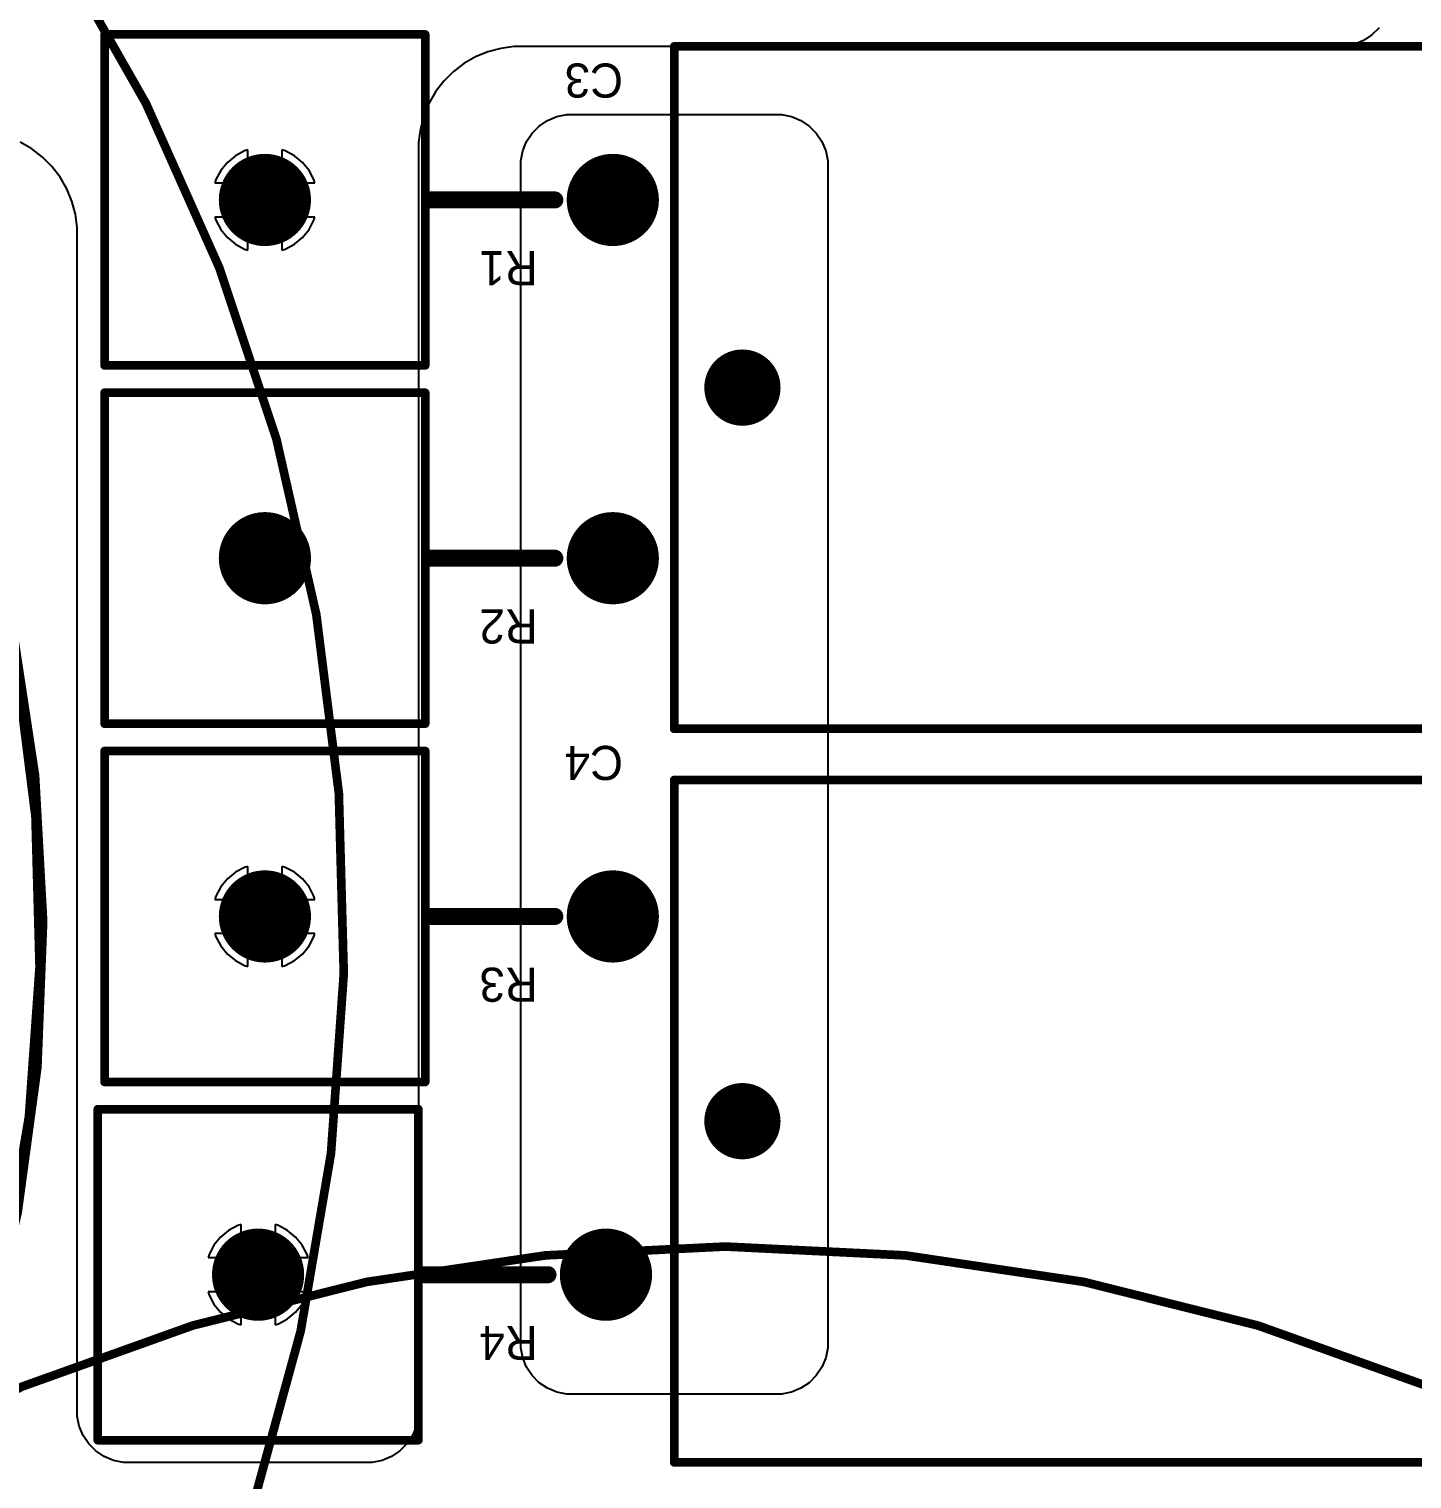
# Model space of a CAD drawing. Header units: millimetres. Extents: x -4 to 213, y -4 to 210.
# Drawn here: x 115.98 to 156.53, y 118.91 to 161.41 of the extents above; entities that cross this region are included whole.
import ezdxf

# ---------------------------------------------------------------- set-up
doc = ezdxf.new("R2010")
doc.units = ezdxf.units.MM
for name, color, linetype in [('BottomLayer', 5, 'Continuous'), ('BottomSolder', 6, 'Continuous'), ('Mechanical13', 56, 'Continuous'), ('Mechanical15', 56, 'Continuous'), ('MultiLayer', 9, 'Continuous'), ('PadHoleLayer', 156, 'Continuous'), ('TopLayer', 1, 'Continuous'), ('TopOverlay', 2, 'Continuous'), ('TopSolder', 216, 'Continuous')]:
    doc.layers.add(name, color=color, linetype=linetype)

# ---------------------------------------------------------------- blocks, each defined once
blk = doc.blocks.new('DROSS__900_450_UH__R100230_041_000_33')
at = {"layer": 'Mechanical15', "const_width": 0.254}
blk.add_lwpolyline([(53.82509427999999, 0, 1), (-53.82509427999999, 0, 1)], format="xyb", close=True, dxfattribs=at)
blk = doc.blocks.new('PRW_5W_VERTICAL_34')
at = {"layer": 'BottomLayer', "const_width": 1.25000004}
for points in [[(-0.62500002, 0, 1), (0.62500002, 0, 1)], [(9.5749999, 0, 1), (10.82499994, 0, 1)]]:
    blk.add_lwpolyline(points, format="xyb", close=True, dxfattribs=at)
at = {"layer": 'BottomSolder', "const_width": 1.35160004}
for points in [[(-0.67580002, 0, 1), (0.67580002, 0, 1)], [(9.5241999, 0, 1), (10.87579994, 0, 1)]]:
    blk.add_lwpolyline(points, format="xyb", close=True, dxfattribs=at)
at = {"layer": 'MultiLayer', "const_width": 1.25000004}
for points in [[(-0.62500002, 0, 1), (0.62500002, 0, 1)], [(9.5749999, 0, 1), (10.82499994, 0, 1)]]:
    blk.add_lwpolyline(points, format="xyb", close=True, dxfattribs=at)
at = {"layer": 'PadHoleLayer', "const_width": 0.5999987999999999}
for points in [[(-0.2999994, 0, 1), (0.2999994, 0, 1)], [(9.900000519999999, 0, 1), (10.49999932, 0, 1)]]:
    blk.add_lwpolyline(points, format="xyb", close=True, dxfattribs=at)
at = {"layer": 'TopLayer', "const_width": 1.25000004}
for points in [[(-0.62500002, 0, 1), (0.62500002, 0, 1)], [(9.5749999, 0, 1), (10.82499994, 0, 1)]]:
    blk.add_lwpolyline(points, format="xyb", close=True, dxfattribs=at)
at = {"layer": 'TopOverlay'}
for points, const_width in [([(-4.70000076, 4.85000046), (4.70000076, 4.85000046)], 0.254), ([(-4.70000076, -4.85000046), (-4.70000076, 4.85000046)], 0.254), ([(4.70000076, -4.85000046), (4.70000076, 4.85000046)], 0.254), ([(4.87515154, 0), (8.500000779999999, 0)], 0.499999), ([(-4.70000076, -4.85000046), (4.70000076, -4.85000046)], 0.254)]:
    blk.add_lwpolyline(points, dxfattribs=dict(at, const_width=const_width))
for points, const_width in [([(-4.763500759999999, 4.85000046, 1), (-4.63650076, 4.85000046, 1)], 0.127), ([(-4.763500759999999, 4.85000046, 1), (-4.63650076, 4.85000046, 1)], 0.127), ([(4.63650076, 4.85000046, 1), (4.763500759999999, 4.85000046, 1)], 0.127), ([(4.63650076, 4.85000046, 1), (4.763500759999999, 4.85000046, 1)], 0.127), ([(4.75015306, 0, 1), (5.00015002, 0, 1)], 0.2499995), ([(8.3750023, 0, 1), (8.62499926, 0, 1)], 0.2499995), ([(-4.763500759999999, -4.85000046, 1), (-4.63650076, -4.85000046, 1)], 0.127), ([(-4.763500759999999, -4.85000046, 1), (-4.63650076, -4.85000046, 1)], 0.127), ([(4.63650076, -4.85000046, 1), (4.763500759999999, -4.85000046, 1)], 0.127), ([(4.63650076, -4.85000046, 1), (4.763500759999999, -4.85000046, 1)], 0.127)]:
    blk.add_lwpolyline(points, format="xyb", close=True, dxfattribs=dict(at, const_width=const_width))
at = {"layer": 'TopSolder', "const_width": 1.35160004}
for points in [[(-0.67580002, 0, 1), (0.67580002, 0, 1)], [(9.5241999, 0, 1), (10.87579994, 0, 1)]]:
    blk.add_lwpolyline(points, format="xyb", close=True, dxfattribs=at)
blk = doc.blocks.new('PRW_5W_VERTICAL_35')
at = {"layer": 'BottomLayer', "const_width": 1.25000004}
for points in [[(-0.62500002, 0, 1), (0.62500002, 0, 1)], [(9.5749999, 0, 1), (10.82499994, 0, 1)]]:
    blk.add_lwpolyline(points, format="xyb", close=True, dxfattribs=at)
at = {"layer": 'BottomSolder', "const_width": 1.35160004}
for points in [[(-0.67580002, 0, 1), (0.67580002, 0, 1)], [(9.5241999, 0, 1), (10.87579994, 0, 1)]]:
    blk.add_lwpolyline(points, format="xyb", close=True, dxfattribs=at)
at = {"layer": 'MultiLayer', "const_width": 1.25000004}
for points in [[(-0.62500002, 0, 1), (0.62500002, 0, 1)], [(9.5749999, 0, 1), (10.82499994, 0, 1)]]:
    blk.add_lwpolyline(points, format="xyb", close=True, dxfattribs=at)
at = {"layer": 'PadHoleLayer', "const_width": 0.5999987999999999}
for points in [[(-0.2999994, 0, 1), (0.2999994, 0, 1)], [(9.900000519999999, 0, 1), (10.49999932, 0, 1)]]:
    blk.add_lwpolyline(points, format="xyb", close=True, dxfattribs=at)
at = {"layer": 'TopLayer', "const_width": 1.25000004}
for points in [[(-0.62500002, 0, 1), (0.62500002, 0, 1)], [(9.5749999, 0, 1), (10.82499994, 0, 1)]]:
    blk.add_lwpolyline(points, format="xyb", close=True, dxfattribs=at)
at = {"layer": 'TopOverlay'}
for points, const_width in [([(-4.70000076, 4.85000046), (4.70000076, 4.85000046)], 0.254), ([(-4.70000076, -4.85000046), (-4.70000076, 4.85000046)], 0.254), ([(4.70000076, -4.85000046), (4.70000076, 4.85000046)], 0.254), ([(4.87515154, 0), (8.500000779999999, 0)], 0.499999), ([(-4.70000076, -4.85000046), (4.70000076, -4.85000046)], 0.254)]:
    blk.add_lwpolyline(points, dxfattribs=dict(at, const_width=const_width))
for points, const_width in [([(-4.763500759999999, 4.85000046, 1), (-4.63650076, 4.85000046, 1)], 0.127), ([(-4.763500759999999, 4.85000046, 1), (-4.63650076, 4.85000046, 1)], 0.127), ([(4.63650076, 4.85000046, 1), (4.763500759999999, 4.85000046, 1)], 0.127), ([(4.63650076, 4.85000046, 1), (4.763500759999999, 4.85000046, 1)], 0.127), ([(4.75015306, 0, 1), (5.00015002, 0, 1)], 0.2499995), ([(8.3750023, 0, 1), (8.62499926, 0, 1)], 0.2499995), ([(-4.763500759999999, -4.85000046, 1), (-4.63650076, -4.85000046, 1)], 0.127), ([(-4.763500759999999, -4.85000046, 1), (-4.63650076, -4.85000046, 1)], 0.127), ([(4.63650076, -4.85000046, 1), (4.763500759999999, -4.85000046, 1)], 0.127), ([(4.63650076, -4.85000046, 1), (4.763500759999999, -4.85000046, 1)], 0.127)]:
    blk.add_lwpolyline(points, format="xyb", close=True, dxfattribs=dict(at, const_width=const_width))
at = {"layer": 'TopSolder', "const_width": 1.35160004}
for points in [[(-0.67580002, 0, 1), (0.67580002, 0, 1)], [(9.5241999, 0, 1), (10.87579994, 0, 1)]]:
    blk.add_lwpolyline(points, format="xyb", close=True, dxfattribs=at)
blk = doc.blocks.new('MKP_W20_H39_5_L41_5_LS37_5_39')
at = {"layer": 'BottomLayer', "const_width": 1.016}
blk.add_lwpolyline([(-0.508, 0, 1), (0.508, 0, 1)], format="xyb", close=True, dxfattribs=at)
at = {"layer": 'BottomSolder', "const_width": 1.1176}
blk.add_lwpolyline([(-0.5588, 0, 1), (0.5588, 0, 1)], format="xyb", close=True, dxfattribs=at)
at = {"layer": 'Mechanical13', "const_width": 0.254}
for points in [[(-2.00000108, 0.5014010799999999), (-2.00000108, 10.00000032)], [(-2.00000108, 10.00000032), (39.49999974, 10.00000032)], [(-2.00000108, -10.00000032), (-2.00000108, 0.5014010799999999)], [(-2.00000108, -10.00000032), (39.49999974, -10.00000032)]]:
    blk.add_lwpolyline(points, dxfattribs=at)
at = {"layer": 'Mechanical13', "const_width": 0.127}
for points in [[(-2.06350108, 10.00000032, 1), (-1.93650108, 10.00000032, 1)], [(-2.06350108, 10.00000032, 1), (-1.93650108, 10.00000032, 1)], [(-2.06350108, 0.5014010799999999, 1), (-1.93650108, 0.5014010799999999, 1)], [(-2.06350108, 0.5014010799999999, 1), (-1.93650108, 0.5014010799999999, 1)], [(-2.06350108, -10.00000032, 1), (-1.93650108, -10.00000032, 1)], [(-2.06350108, -10.00000032, 1), (-1.93650108, -10.00000032, 1)]]:
    blk.add_lwpolyline(points, format="xyb", close=True, dxfattribs=at)
at = {"layer": 'MultiLayer', "const_width": 1.016}
blk.add_lwpolyline([(-0.508, 0, 1), (0.508, 0, 1)], format="xyb", close=True, dxfattribs=at)
at = {"layer": 'PadHoleLayer', "const_width": 0.6499986999999999}
blk.add_lwpolyline([(-0.32500062, 0, 1), (0.32500062, 0, 1)], format="xyb", close=True, dxfattribs=at)
at = {"layer": 'TopLayer', "const_width": 1.016}
blk.add_lwpolyline([(-0.508, 0, 1), (0.508, 0, 1)], format="xyb", close=True, dxfattribs=at)
at = {"layer": 'TopOverlay', "const_width": 0.254}
for points in [[(-2.00000108, -0.5014010799999999), (-2.00000108, 10.00000032)], [(-2.00000108, 10.00000032), (39.49999974, 10.00000032)], [(-2.00000108, -10.00000032), (-2.00000108, -0.5014010799999999)], [(-2.00000108, -10.00000032), (39.49999974, -10.00000032)]]:
    blk.add_lwpolyline(points, dxfattribs=at)
at = {"layer": 'TopOverlay', "const_width": 0.127}
for points in [[(-2.06350108, 10.00000032, 1), (-1.93650108, 10.00000032, 1)], [(-2.06350108, 10.00000032, 1), (-1.93650108, 10.00000032, 1)], [(-2.06350108, -0.5014010799999999, 1), (-1.93650108, -0.5014010799999999, 1)], [(-2.06350108, -0.5014010799999999, 1), (-1.93650108, -0.5014010799999999, 1)], [(-2.06350108, -10.00000032, 1), (-1.93650108, -10.00000032, 1)], [(-2.06350108, -10.00000032, 1), (-1.93650108, -10.00000032, 1)]]:
    blk.add_lwpolyline(points, format="xyb", close=True, dxfattribs=at)
at = {"layer": 'TopSolder', "const_width": 1.1176}
blk.add_lwpolyline([(-0.5588, 0, 1), (0.5588, 0, 1)], format="xyb", close=True, dxfattribs=at)
blk = doc.blocks.new('MKP_W20_H39_5_L41_5_LS37_5_40')
at = {"layer": 'BottomLayer', "const_width": 1.016}
blk.add_lwpolyline([(36.9920012, 0, 1), (38.0080012, 0, 1)], format="xyb", close=True, dxfattribs=at)
at = {"layer": 'BottomSolder', "const_width": 1.1176}
blk.add_lwpolyline([(36.94120119999999, 0, 1), (38.0588012, 0, 1)], format="xyb", close=True, dxfattribs=at)
at = {"layer": 'Mechanical13', "const_width": 0.254}
for points in [[(39.49999974, 10.00000032), (-2.00000108, 10.00000032)], [(39.49999974, 10.00000032), (39.49999974, -10.00000032)], [(39.49999974, -10.00000032), (-2.00000108, -10.00000032)]]:
    blk.add_lwpolyline(points, dxfattribs=at)
at = {"layer": 'Mechanical13', "const_width": 0.127}
for points in [[(39.43649974, 10.00000032, 1), (39.56349974, 10.00000032, 1)], [(39.43649974, 10.00000032, 1), (39.56349974, 10.00000032, 1)], [(39.43649974, -10.00000032, 1), (39.56349974, -10.00000032, 1)], [(39.43649974, -10.00000032, 1), (39.56349974, -10.00000032, 1)]]:
    blk.add_lwpolyline(points, format="xyb", close=True, dxfattribs=at)
at = {"layer": 'MultiLayer', "const_width": 1.016}
blk.add_lwpolyline([(36.9920012, 0, 1), (38.0080012, 0, 1)], format="xyb", close=True, dxfattribs=at)
at = {"layer": 'PadHoleLayer', "const_width": 0.6499986999999999}
blk.add_lwpolyline([(37.17500058, 0, 1), (37.82500182, 0, 1)], format="xyb", close=True, dxfattribs=at)
at = {"layer": 'TopLayer', "const_width": 1.016}
blk.add_lwpolyline([(36.9920012, 0, 1), (38.0080012, 0, 1)], format="xyb", close=True, dxfattribs=at)
at = {"layer": 'TopOverlay', "const_width": 0.254}
for points in [[(39.49999974, 10.00000032), (-2.00000108, 10.00000032)], [(39.49999974, 10.00000032), (39.49999974, -10.00000032)], [(39.49999974, -10.00000032), (-2.00000108, -10.00000032)]]:
    blk.add_lwpolyline(points, dxfattribs=at)
at = {"layer": 'TopOverlay', "const_width": 0.127}
for points in [[(39.43649974, 10.00000032, 1), (39.56349974, 10.00000032, 1)], [(39.43649974, 10.00000032, 1), (39.56349974, 10.00000032, 1)], [(39.43649974, -10.00000032, 1), (39.56349974, -10.00000032, 1)], [(39.43649974, -10.00000032, 1), (39.56349974, -10.00000032, 1)]]:
    blk.add_lwpolyline(points, format="xyb", close=True, dxfattribs=at)
at = {"layer": 'TopSolder', "const_width": 1.1176}
blk.add_lwpolyline([(36.94120119999999, 0, 1), (38.0588012, 0, 1)], format="xyb", close=True, dxfattribs=at)
blk = doc.blocks.new('PRW_5W_VERTICAL_42')
at = {"layer": 'BottomLayer', "const_width": 1.25000004}
for points in [[(-0.62500002, 0, 1), (0.62500002, 0, 1)], [(9.5749999, 0, 1), (10.82499994, 0, 1)]]:
    blk.add_lwpolyline(points, format="xyb", close=True, dxfattribs=at)
at = {"layer": 'BottomSolder', "const_width": 1.35160004}
for points in [[(-0.67580002, 0, 1), (0.67580002, 0, 1)], [(9.5241999, 0, 1), (10.87579994, 0, 1)]]:
    blk.add_lwpolyline(points, format="xyb", close=True, dxfattribs=at)
at = {"layer": 'MultiLayer', "const_width": 1.25000004}
for points in [[(-0.62500002, 0, 1), (0.62500002, 0, 1)], [(9.5749999, 0, 1), (10.82499994, 0, 1)]]:
    blk.add_lwpolyline(points, format="xyb", close=True, dxfattribs=at)
at = {"layer": 'PadHoleLayer', "const_width": 0.5999987999999999}
for points in [[(-0.2999994, 0, 1), (0.2999994, 0, 1)], [(9.900000519999999, 0, 1), (10.49999932, 0, 1)]]:
    blk.add_lwpolyline(points, format="xyb", close=True, dxfattribs=at)
at = {"layer": 'TopLayer', "const_width": 1.25000004}
for points in [[(-0.62500002, 0, 1), (0.62500002, 0, 1)], [(9.5749999, 0, 1), (10.82499994, 0, 1)]]:
    blk.add_lwpolyline(points, format="xyb", close=True, dxfattribs=at)
at = {"layer": 'TopOverlay'}
for points, const_width in [([(-4.70000076, 4.85000046), (4.70000076, 4.85000046)], 0.254), ([(-4.70000076, -4.85000046), (-4.70000076, 4.85000046)], 0.254), ([(4.70000076, -4.85000046), (4.70000076, 4.85000046)], 0.254), ([(4.87515154, 0), (8.500000779999999, 0)], 0.499999), ([(-4.70000076, -4.85000046), (4.70000076, -4.85000046)], 0.254)]:
    blk.add_lwpolyline(points, dxfattribs=dict(at, const_width=const_width))
for points, const_width in [([(-4.763500759999999, 4.85000046, 1), (-4.63650076, 4.85000046, 1)], 0.127), ([(-4.763500759999999, 4.85000046, 1), (-4.63650076, 4.85000046, 1)], 0.127), ([(4.63650076, 4.85000046, 1), (4.763500759999999, 4.85000046, 1)], 0.127), ([(4.63650076, 4.85000046, 1), (4.763500759999999, 4.85000046, 1)], 0.127), ([(4.75015306, 0, 1), (5.00015002, 0, 1)], 0.2499995), ([(8.3750023, 0, 1), (8.62499926, 0, 1)], 0.2499995), ([(-4.763500759999999, -4.85000046, 1), (-4.63650076, -4.85000046, 1)], 0.127), ([(-4.763500759999999, -4.85000046, 1), (-4.63650076, -4.85000046, 1)], 0.127), ([(4.63650076, -4.85000046, 1), (4.763500759999999, -4.85000046, 1)], 0.127), ([(4.63650076, -4.85000046, 1), (4.763500759999999, -4.85000046, 1)], 0.127)]:
    blk.add_lwpolyline(points, format="xyb", close=True, dxfattribs=dict(at, const_width=const_width))
at = {"layer": 'TopSolder', "const_width": 1.35160004}
for points in [[(-0.67580002, 0, 1), (0.67580002, 0, 1)], [(9.5241999, 0, 1), (10.87579994, 0, 1)]]:
    blk.add_lwpolyline(points, format="xyb", close=True, dxfattribs=at)
blk = doc.blocks.new('PRW_5W_VERTICAL_43')
at = {"layer": 'BottomLayer', "const_width": 1.25000004}
for points in [[(-0.62500002, 0, 1), (0.62500002, 0, 1)], [(9.5749999, 0, 1), (10.82499994, 0, 1)]]:
    blk.add_lwpolyline(points, format="xyb", close=True, dxfattribs=at)
at = {"layer": 'BottomSolder', "const_width": 1.35160004}
for points in [[(-0.67580002, 0, 1), (0.67580002, 0, 1)], [(9.5241999, 0, 1), (10.87579994, 0, 1)]]:
    blk.add_lwpolyline(points, format="xyb", close=True, dxfattribs=at)
at = {"layer": 'MultiLayer', "const_width": 1.25000004}
for points in [[(-0.62500002, 0, 1), (0.62500002, 0, 1)], [(9.5749999, 0, 1), (10.82499994, 0, 1)]]:
    blk.add_lwpolyline(points, format="xyb", close=True, dxfattribs=at)
at = {"layer": 'PadHoleLayer', "const_width": 0.5999987999999999}
for points in [[(-0.2999994, 0, 1), (0.2999994, 0, 1)], [(9.900000519999999, 0, 1), (10.49999932, 0, 1)]]:
    blk.add_lwpolyline(points, format="xyb", close=True, dxfattribs=at)
at = {"layer": 'TopLayer', "const_width": 1.25000004}
for points in [[(-0.62500002, 0, 1), (0.62500002, 0, 1)], [(9.5749999, 0, 1), (10.82499994, 0, 1)]]:
    blk.add_lwpolyline(points, format="xyb", close=True, dxfattribs=at)
at = {"layer": 'TopOverlay'}
for points, const_width in [([(-4.70000076, 4.85000046), (4.70000076, 4.85000046)], 0.254), ([(-4.70000076, -4.85000046), (-4.70000076, 4.85000046)], 0.254), ([(4.70000076, -4.85000046), (4.70000076, 4.85000046)], 0.254), ([(4.87515154, 0), (8.500000779999999, 0)], 0.499999), ([(-4.70000076, -4.85000046), (4.70000076, -4.85000046)], 0.254)]:
    blk.add_lwpolyline(points, dxfattribs=dict(at, const_width=const_width))
for points, const_width in [([(-4.763500759999999, 4.85000046, 1), (-4.63650076, 4.85000046, 1)], 0.127), ([(-4.763500759999999, 4.85000046, 1), (-4.63650076, 4.85000046, 1)], 0.127), ([(4.63650076, 4.85000046, 1), (4.763500759999999, 4.85000046, 1)], 0.127), ([(4.63650076, 4.85000046, 1), (4.763500759999999, 4.85000046, 1)], 0.127), ([(4.75015306, 0, 1), (5.00015002, 0, 1)], 0.2499995), ([(8.3750023, 0, 1), (8.62499926, 0, 1)], 0.2499995), ([(-4.763500759999999, -4.85000046, 1), (-4.63650076, -4.85000046, 1)], 0.127), ([(-4.763500759999999, -4.85000046, 1), (-4.63650076, -4.85000046, 1)], 0.127), ([(4.63650076, -4.85000046, 1), (4.763500759999999, -4.85000046, 1)], 0.127), ([(4.63650076, -4.85000046, 1), (4.763500759999999, -4.85000046, 1)], 0.127)]:
    blk.add_lwpolyline(points, format="xyb", close=True, dxfattribs=dict(at, const_width=const_width))
at = {"layer": 'TopSolder', "const_width": 1.35160004}
for points in [[(-0.67580002, 0, 1), (0.67580002, 0, 1)], [(9.5241999, 0, 1), (10.87579994, 0, 1)]]:
    blk.add_lwpolyline(points, format="xyb", close=True, dxfattribs=at)
blk = doc.blocks.new('DROSS__900_450_UH__R100230_041_000_48')
at = {"layer": 'Mechanical13', "const_width": 0.254}
blk.add_lwpolyline([(44.90400722, 0, 1), (-44.90400722, 0, 1)], format="xyb", close=True, dxfattribs=at)
at = {"layer": 'Mechanical15', "const_width": 0.254}
blk.add_lwpolyline([(53.82509427999999, 0, 1), (-53.82509427999999, 0, 1)], format="xyb", close=True, dxfattribs=at)
at = {"layer": 'TopOverlay', "const_width": 0.254}
blk.add_lwpolyline([(44.99999889999999, 0, 1), (-44.99999889999999, 0, 1)], format="xyb", close=True, dxfattribs=at)

msp = doc.modelspace()

# ---------------------------------------------------------------- linework, layer by layer
at = {"layer": 'BottomLayer'}
for p, q in [((155.11049496, 161.07071164), (154.83752116, 160.95764354)), ((155.35616376, 161.23486168), (155.11049496, 161.07071164)), ((155.56508638, 161.4437843), (155.35616376, 161.23486168)), ((129.43567204, 160.74077326), (129.07312768, 160.59060338)), ((129.81471624, 160.84234024), (129.43567204, 160.74077326)), ((130.20377566, 160.89356188), (129.81471624, 160.84234024)), ((130.39998558, 160.89998554), (130.20377566, 160.89356188)), ((130.40000082, 160.90000332), (130.39998558, 160.89998554)), ((148.8999943, 160.89999824), (130.40000082, 160.90000332)), ((154.40000108, 160.90000332), (148.8999943, 160.89999824)), ((154.5477351, 160.90000078), (154.40000108, 160.90000332)), ((154.83752116, 160.95764354), (154.5477351, 160.90000078)), ((128.73328584, 160.39439346), (128.42196058, 160.15550392)), ((129.07312768, 160.59060338), (128.73328584, 160.39439346)), ((128.14448082, 159.87802416), (127.90559128, 159.5666989)), ((128.42196058, 160.15550392), (128.14448082, 159.87802416)), ((127.90559128, 159.5666989), (127.7093839, 159.22685706)), ((127.7093839, 159.22685706), (127.55921148, 158.8643127)), ((127.55921148, 158.8643127), (127.4576445, 158.4852685)), ((130.73486426, 158.35618824), (130.9437945, 158.56512102)), ((130.9437945, 158.56512102), (131.18947346, 158.72927868)), ((131.18947346, 158.72927868), (131.46245742, 158.84234932)), ((131.46245742, 158.84234932), (131.75225618, 158.89998954)), ((131.75225618, 158.89998954), (131.89999274, 158.899987)), ((131.89999274, 158.899987), (137.89998074, 158.89999716)), ((137.89998074, 158.89999716), (137.8999909, 158.89997938)), ((137.8999909, 158.89997938), (137.89999344, 158.89998192)), ((137.89999344, 158.89998192), (138.04772746, 158.89998446)), ((138.04772746, 158.89998446), (138.33752368, 158.84233916)), ((138.33752368, 158.84233916), (138.6105051, 158.72926598)), ((138.6105051, 158.72926598), (138.85618406, 158.56511086)), ((138.85618406, 158.56511086), (139.0651143, 158.35618062)), ((127.40642286, 158.09620908), (127.3999992, 157.89999916)), ((127.4576445, 158.4852685), (127.40642286, 158.09620908)), ((130.45764104, 157.83752278), (130.57070914, 158.11050928)), ((130.57070914, 158.11050928), (130.73486426, 158.35618824)), ((139.0651143, 158.35618062), (139.22927196, 158.11050166)), ((139.22927196, 158.11050166), (139.34234514, 157.83752024)), ((116.06670716, 157.894401), (115.72686278, 158.09061092)), ((116.37803242, 157.65551146), (116.06670716, 157.894401)), ((127.3999992, 157.89999916), (127.39999412, 120.89999442)), ((130.40000082, 157.54772656), (130.45764104, 157.83752278)), ((139.34234514, 157.83752024), (139.3999879, 157.54772402)), ((116.65551218, 157.37802916), (116.37803242, 157.65551146)), ((116.89439918, 157.06670136), (116.65551218, 157.37802916)), ((130.39999574, 122.89998788), (130.40000336, 157.39998492)), ((130.4000059, 157.39999508), (130.40000082, 157.54772656)), ((130.40000336, 157.39998492), (130.40000844, 157.39998746)), ((130.40000844, 157.39998746), (130.4000059, 157.39999508)), ((139.3999879, 157.54772402), (139.3999879, 157.39998746)), ((139.3999879, 157.39998746), (139.4000006, 122.90000058)), ((117.09060656, 156.72685698), (116.89439918, 157.06670136)), ((117.24077644, 156.36430754), (117.09060656, 156.72685698)), ((117.34233834, 155.9852608), (117.24077644, 156.36430754)), ((117.3935549, 155.59619884), (117.34233834, 155.9852608)), ((117.39997602, 155.40001686), (117.3935549, 155.59619884)), ((117.40000142, 155.40000162), (117.39997602, 155.40001686)), ((117.39999126, 120.90000458), (117.39999888, 155.39999908)), ((117.39999888, 155.39999908), (117.40000142, 155.40000162)), ((130.3999932, 122.75225386), (130.39999574, 122.89998788)), ((139.4000006, 122.90000058), (139.39999552, 122.8999955)), ((139.39999552, 122.8999955), (139.39999552, 122.75225894)), ((130.4576385, 122.46245764), (130.3999932, 122.75225386)), ((130.57071168, 122.18947622), (130.4576385, 122.46245764)), ((139.34235022, 122.46246272), (139.22927704, 122.1894813)), ((139.39999552, 122.75225894), (139.34235022, 122.46246272)), ((130.7348668, 121.9437998), (130.57071168, 122.18947622)), ((139.22927704, 122.1894813), (139.06511938, 121.94380234)), ((130.94379958, 121.73486956), (130.7348668, 121.9437998)), ((131.189476, 121.57071444), (130.94379958, 121.73486956)), ((131.46245996, 121.4576438), (131.189476, 121.57071444)), ((138.61051018, 121.57071444), (138.33752876, 121.45764126)), ((138.85618914, 121.7348721), (138.61051018, 121.57071444)), ((139.06511938, 121.94380234), (138.85618914, 121.7348721)), ((131.75225618, 121.40000104), (131.46245996, 121.4576438)), ((131.89999274, 121.40000358), (131.75225618, 121.40000104)), ((131.89999528, 121.3999985), (131.89999274, 121.40000358)), ((137.89999344, 121.39999596), (131.89999528, 121.3999985)), ((138.04773254, 121.39999596), (137.89999344, 121.39999596)), ((138.33752876, 121.45764126), (138.04773254, 121.39999596)), ((117.39999126, 120.75226802), (117.39999126, 120.90000458)), ((117.45763402, 120.46246926), (117.39999126, 120.75226802)), ((127.39998142, 120.75225024), (127.34233866, 120.46245656)), ((127.39999412, 120.89999442), (127.39998142, 120.8999868)), ((127.39998142, 120.8999868), (127.39998142, 120.75225024)), ((117.57070974, 120.1894853), (117.45763402, 120.46246926)), ((127.34233866, 120.46245656), (127.22926548, 120.18947768)), ((117.7348674, 119.94380634), (117.57070974, 120.1894853)), ((117.94380272, 119.73487356), (117.7348674, 119.94380634)), ((127.06511036, 119.94380126), (126.85618012, 119.73487102)), ((127.22926548, 120.18947768), (127.06511036, 119.94380126)), ((118.18948168, 119.5707159), (117.94380272, 119.73487356)), ((118.46246564, 119.45764272), (118.18948168, 119.5707159)), ((118.7522644, 119.39999996), (118.46246564, 119.45764272)), ((126.33752482, 119.45764272), (126.04773114, 119.39999742)), ((126.61050624, 119.5707159), (126.33752482, 119.45764272)), ((126.85618012, 119.73487102), (126.61050624, 119.5707159)), ((118.9000035, 119.4000025), (118.7522644, 119.39999996)), ((125.89999458, 119.39999742), (118.9000035, 119.4000025)), ((126.04773114, 119.39999742), (125.89999458, 119.39999742))]:
    msp.add_line(p, q, dxfattribs=at)
at = {"layer": 'TopLayer'}
for p, q in [((155.1105102, 161.07071672), (154.83752878, 160.95764354)), ((155.35618662, 161.23487184), (155.1105102, 161.07071672)), ((155.56511686, 161.44380462), (155.35618662, 161.23487184)), ((129.43566696, 160.7407885), (129.07311752, 160.59061608)), ((129.81471878, 160.84235294), (129.43566696, 160.7407885)), ((130.20378074, 160.8935695), (129.81471878, 160.84235294)), ((130.3999932, 160.89999062), (130.20378074, 160.8935695)), ((130.39999574, 160.89999824), (130.3999932, 160.89999062)), ((154.5477351, 160.89999824), (130.39999574, 160.89999824)), ((154.83752878, 160.95764354), (154.5477351, 160.89999824)), ((128.7332706, 160.39440616), (128.4219428, 160.15551662)), ((129.07311752, 160.59061608), (128.7332706, 160.39440616)), ((128.14445796, 159.87803432), (127.90556842, 159.56670398)), ((128.4219428, 160.15551662), (128.14445796, 159.87803432)), ((127.90556842, 159.56670398), (127.7093585, 159.22685706)), ((127.7093585, 159.22685706), (127.55918862, 158.86430762)), ((127.55918862, 158.86430762), (127.45762418, 158.4852558)), ((130.7348668, 158.3561857), (130.94379704, 158.56511594)), ((130.94379704, 158.56511594), (131.189476, 158.72927106)), ((131.189476, 158.72927106), (131.46245742, 158.84234424)), ((131.46245742, 158.84234424), (131.75225364, 158.89998954)), ((131.75225364, 158.89998954), (131.8999902, 158.899987)), ((131.8999902, 158.899987), (131.89999274, 158.89998954)), ((131.89999274, 158.89998954), (137.90000868, 158.8999997)), ((137.90000868, 158.8999997), (138.04774524, 158.90000224)), ((138.04774524, 158.90000224), (138.33754146, 158.84235694)), ((138.33754146, 158.84235694), (138.61052542, 158.72928122)), ((138.61052542, 158.72928122), (138.85620184, 158.56512102)), ((138.85620184, 158.56512102), (139.06512954, 158.3561857)), ((127.40640762, 158.09619384), (127.3999865, 157.89998138)), ((127.45762418, 158.4852558), (127.40640762, 158.09619384)), ((130.45763596, 157.83752532), (130.57070914, 158.11050928)), ((130.57070914, 158.11050928), (130.7348668, 158.3561857)), ((139.06512954, 158.3561857), (139.22928212, 158.1105042)), ((139.22928212, 158.1105042), (139.34235022, 157.8375177)), ((116.06670208, 157.89439846), (115.72686024, 158.09061092)), ((116.37802734, 157.65550892), (116.06670208, 157.89439846)), ((122.03469878, 157.69501354), (121.79868198, 157.50131822)), ((122.3039718, 157.83894264), (122.03469878, 157.69501354)), ((122.40000158, 157.8680739), (122.3039718, 157.83894264)), ((122.40000158, 156.89999862), (122.40000158, 157.8680739)), ((123.49602936, 157.83894264), (123.39999958, 157.8680739)), ((123.39999958, 157.8680739), (123.39999958, 156.89999862)), ((123.76530238, 157.69501354), (123.49602936, 157.83894264)), ((124.00131918, 157.50131822), (123.76530238, 157.69501354)), ((127.3999865, 157.89998138), (127.39998142, 120.89998172)), ((130.3999932, 157.54773164), (130.45763596, 157.83752532)), ((139.34235022, 157.8375177), (139.39998536, 157.54771894)), ((116.6555071, 157.37802408), (116.37802734, 157.65550892)), ((116.89439156, 157.06669628), (116.6555071, 157.37802408)), ((121.60498666, 157.26530142), (121.46105756, 156.9960284)), ((121.79868198, 157.50131822), (121.60498666, 157.26530142)), ((124.1950145, 157.26530142), (124.00131918, 157.50131822)), ((124.3389436, 156.9960284), (124.1950145, 157.26530142)), ((130.3999932, 157.39999254), (130.3999932, 157.54773164)), ((130.39999828, 122.89999042), (130.3999932, 157.39999254)), ((139.39998028, 157.39998492), (139.39997774, 157.39998238)), ((139.39997774, 157.39998238), (139.39999552, 157.39997222)), ((139.39998536, 157.54771894), (139.39998028, 157.39998492)), ((139.39999552, 157.39997222), (139.39999044, 122.89999296)), ((117.0905964, 156.7268519), (116.89439156, 157.06669628)), ((121.46105756, 156.9960284), (121.4319263, 156.89999862)), ((121.4319263, 156.89999862), (122.40000158, 156.89999862)), ((123.39999958, 156.89999862), (124.36807486, 156.89999862)), ((124.36807486, 156.89999862), (124.3389436, 156.9960284)), ((117.24076374, 156.36430246), (117.0905964, 156.7268519)), ((117.34232564, 155.98525572), (117.24076374, 156.36430246)), ((117.39353966, 155.59619376), (117.34232564, 155.98525572)), ((117.3999557, 155.4000321), (117.39353966, 155.59619376)), ((122.40000158, 155.90000062), (121.4319263, 155.90000062)), ((121.4319263, 155.90000062), (121.46105756, 155.80397084)), ((121.46105756, 155.80397084), (121.60498666, 155.53469782)), ((122.40000158, 154.93192534), (122.40000158, 155.90000062)), ((124.36807486, 155.90000062), (123.39999958, 155.90000062)), ((123.39999958, 155.90000062), (123.39999958, 154.93192534)), ((124.1950145, 155.53469782), (124.3389436, 155.80397084)), ((124.3389436, 155.80397084), (124.36807486, 155.90000062)), ((117.40000142, 155.40000924), (117.3999557, 155.4000321)), ((117.39998872, 120.90001474), (117.39999888, 155.4000067)), ((117.39999888, 155.4000067), (117.40000142, 155.40000924)), ((121.60498666, 155.53469782), (121.79868198, 155.29868102)), ((121.79868198, 155.29868102), (122.03469878, 155.1049857)), ((123.76530238, 155.1049857), (124.00131918, 155.29868102)), ((124.00131918, 155.29868102), (124.1950145, 155.53469782)), ((122.03469878, 155.1049857), (122.3039718, 154.9610566)), ((122.3039718, 154.9610566), (122.40000158, 154.93192534)), ((123.39999958, 154.93192534), (123.49602936, 154.9610566)), ((123.49602936, 154.9610566), (123.76530238, 155.1049857)), ((122.40000158, 136.86807526), (122.3039718, 136.838944)), ((122.40000158, 135.89999998), (122.40000158, 136.86807526)), ((123.49602936, 136.838944), (123.39999958, 136.86807526)), ((123.39999958, 136.86807526), (123.39999958, 135.89999998)), ((121.79868198, 136.50131958), (121.60498666, 136.26530278)), ((122.03469878, 136.6950149), (121.79868198, 136.50131958)), ((122.3039718, 136.838944), (122.03469878, 136.6950149)), ((123.76530238, 136.6950149), (123.49602936, 136.838944)), ((124.00131918, 136.50131958), (123.76530238, 136.6950149)), ((124.1950145, 136.26530278), (124.00131918, 136.50131958)), ((121.46105756, 135.99602976), (121.4319263, 135.89999998)), ((121.60498666, 136.26530278), (121.46105756, 135.99602976)), ((124.3389436, 135.99602976), (124.1950145, 136.26530278)), ((124.36807486, 135.89999998), (124.3389436, 135.99602976)), ((121.4319263, 135.89999998), (122.40000158, 135.89999998)), ((123.39999958, 135.89999998), (124.36807486, 135.89999998)), ((122.40000158, 134.90000198), (121.4319263, 134.90000198)), ((121.4319263, 134.90000198), (121.46105756, 134.8039722)), ((121.46105756, 134.8039722), (121.60498666, 134.53469918)), ((122.40000158, 133.9319267), (122.40000158, 134.90000198)), ((124.36807486, 134.90000198), (123.39999958, 134.90000198)), ((123.39999958, 134.90000198), (123.39999958, 133.9319267)), ((124.1950145, 134.53469918), (124.3389436, 134.8039722)), ((124.3389436, 134.8039722), (124.36807486, 134.90000198)), ((121.60498666, 134.53469918), (121.79868198, 134.29868238)), ((121.79868198, 134.29868238), (122.03469878, 134.10498706)), ((123.76530238, 134.10498706), (124.00131918, 134.29868238)), ((124.00131918, 134.29868238), (124.1950145, 134.53469918)), ((122.03469878, 134.10498706), (122.3039718, 133.96105796)), ((122.3039718, 133.96105796), (122.40000158, 133.9319267)), ((123.39999958, 133.9319267), (123.49602936, 133.96105796)), ((123.49602936, 133.96105796), (123.76530238, 134.10498706)), ((122.10396966, 126.33894214), (121.83469664, 126.19501304)), ((122.19999944, 126.3680734), (122.10396966, 126.33894214)), ((122.19999944, 125.39999812), (122.19999944, 126.3680734)), ((123.29602722, 126.33894214), (123.19999744, 126.3680734)), ((123.19999744, 126.3680734), (123.19999744, 125.39999812)), ((123.56530024, 126.19501304), (123.29602722, 126.33894214)), ((121.59867984, 126.00131772), (121.40498452, 125.76530092)), ((121.83469664, 126.19501304), (121.59867984, 126.00131772)), ((123.80131704, 126.00131772), (123.56530024, 126.19501304)), ((123.99501236, 125.76530092), (123.80131704, 126.00131772)), ((121.26105542, 125.4960279), (121.23192416, 125.39999812)), ((121.23192416, 125.39999812), (122.19999944, 125.39999812)), ((121.40498452, 125.76530092), (121.26105542, 125.4960279)), ((123.19999744, 125.39999812), (124.16807272, 125.39999812)), ((124.13894146, 125.4960279), (123.99501236, 125.76530092)), ((124.16807272, 125.39999812), (124.13894146, 125.4960279)), ((122.19999944, 124.40000012), (121.23192416, 124.40000012)), ((121.23192416, 124.40000012), (121.26105542, 124.30397034)), ((121.26105542, 124.30397034), (121.40498452, 124.03469732)), ((122.19999944, 123.43192484), (122.19999944, 124.40000012)), ((124.16807272, 124.40000012), (123.19999744, 124.40000012)), ((123.19999744, 124.40000012), (123.19999744, 123.43192484)), ((123.99501236, 124.03469732), (124.13894146, 124.30397034)), ((124.13894146, 124.30397034), (124.16807272, 124.40000012)), ((121.40498452, 124.03469732), (121.59867984, 123.79868052)), ((121.59867984, 123.79868052), (121.83469664, 123.6049852)), ((123.56530024, 123.6049852), (123.80131704, 123.79868052)), ((123.80131704, 123.79868052), (123.99501236, 124.03469732)), ((121.83469664, 123.6049852), (122.10396966, 123.4610561)), ((122.10396966, 123.4610561), (122.19999944, 123.43192484)), ((123.19999744, 123.43192484), (123.29602722, 123.4610561)), ((123.29602722, 123.4610561), (123.56530024, 123.6049852)), ((130.3999932, 122.75225386), (130.39999828, 122.89999042)), ((139.39999044, 122.89999296), (139.39999552, 122.75225386)), ((130.45763342, 122.4624551), (130.3999932, 122.75225386)), ((130.57070406, 122.18947114), (130.45763342, 122.4624551)), ((139.3423553, 122.4624551), (139.22928212, 122.1894686)), ((139.39999552, 122.75225386), (139.3423553, 122.4624551)), ((130.73486172, 121.94378964), (130.57070406, 122.18947114)), ((139.22928212, 122.1894686), (139.065127, 121.94378964)), ((130.94379196, 121.73485686), (130.73486172, 121.94378964)), ((131.18947092, 121.57070174), (130.94379196, 121.73485686)), ((131.46245488, 121.45762856), (131.18947092, 121.57070174)), ((138.61051018, 121.5706992), (138.33752368, 121.45762856)), ((138.85619168, 121.73485432), (138.61051018, 121.5706992)), ((139.065127, 121.94378964), (138.85619168, 121.73485432)), ((131.75225364, 121.39998834), (131.46245488, 121.45762856)), ((131.89999274, 121.39999088), (131.75225364, 121.39998834)), ((137.89998582, 121.39999596), (131.89999274, 121.39999088)), ((138.04772238, 121.39999088), (137.89998582, 121.39999596)), ((138.33752368, 121.45762856), (138.04772238, 121.39999088)), ((117.39998872, 120.75227818), (117.39998872, 120.90001474)), ((117.45763148, 120.4624845), (117.39998872, 120.75227818)), ((127.3999484, 120.75221976), (127.34230564, 120.4624337)), ((127.39998142, 120.89998172), (127.3999484, 120.89995124)), ((127.3999484, 120.89995124), (127.3999484, 120.75221976)), ((117.57070212, 120.18950562), (117.45763148, 120.4624845)), ((127.34230564, 120.4624337), (127.229235, 120.1894599)), ((117.7348547, 119.9438292), (117.57070212, 120.18950562)), ((117.9437824, 119.73489896), (117.7348547, 119.9438292)), ((127.06508496, 119.9437911), (126.8561598, 119.73486594)), ((127.229235, 120.1894599), (127.06508496, 119.9437911)), ((118.18945628, 119.57074384), (117.9437824, 119.73489896)), ((118.46243516, 119.45766812), (118.18945628, 119.57074384)), ((118.75222884, 119.40002282), (118.46243516, 119.45766812)), ((126.3375172, 119.45764272), (126.04773114, 119.39999996)), ((126.610491, 119.57071336), (126.3375172, 119.45764272)), ((126.8561598, 119.73486594), (126.610491, 119.57071336)), ((118.89996286, 119.40002282), (118.75222884, 119.40002282)), ((118.89999842, 119.39999234), (118.89996286, 119.40002282)), ((125.89999712, 119.39999996), (118.89999842, 119.39999234)), ((126.04773114, 119.39999996), (125.89999712, 119.39999996))]:
    msp.add_line(p, q, dxfattribs=at)

# ---------------------------------------------------------------- block references
for name, p, rotation in [('DROSS__900_450_UH__R100230_041_000_48', (71.39999689999999, 134.89999944), 55), ('PRW_5W_VERTICAL_43', (122.90000058, 156.39999962), 360), ('MKP_W20_H39_5_L41_5_LS37_5_39', (136.90000052, 150.90000046), 360), ('PRW_5W_VERTICAL_42', (122.90000058, 145.9000003), 360), ('DROSS__900_450_UH__R100230_041_000_33', (136.39999898, 71.90000098), 45), ('PRW_5W_VERTICAL_35', (122.90000058, 135.40000098), 360), ('MKP_W20_H39_5_L41_5_LS37_5_40', (174.40000172, 129.40000028), 180), ('PRW_5W_VERTICAL_34', (122.69999844, 124.89999912), 360)]:
    msp.add_blockref(name, p, dxfattribs=dict(rotation=rotation))

# ---------------------------------------------------------------- texts
at = {"layer": 'TopOverlay'}
for s, p in [('C3', (133.3999999, 160.39999924)), ('R1', (130.89999982, 154.90000008)), ('R2', (130.89999982, 144.40000076)), ('C4', (133.3999999, 140.40000114)), ('R3', (130.89999982, 133.8999989)), ('R4', (130.89999982, 123.39999958))]:
    msp.add_text(s, height=1.00000054, rotation=180, dxfattribs=at).set_placement(p)

doc.saveas('drawing.dxf')
